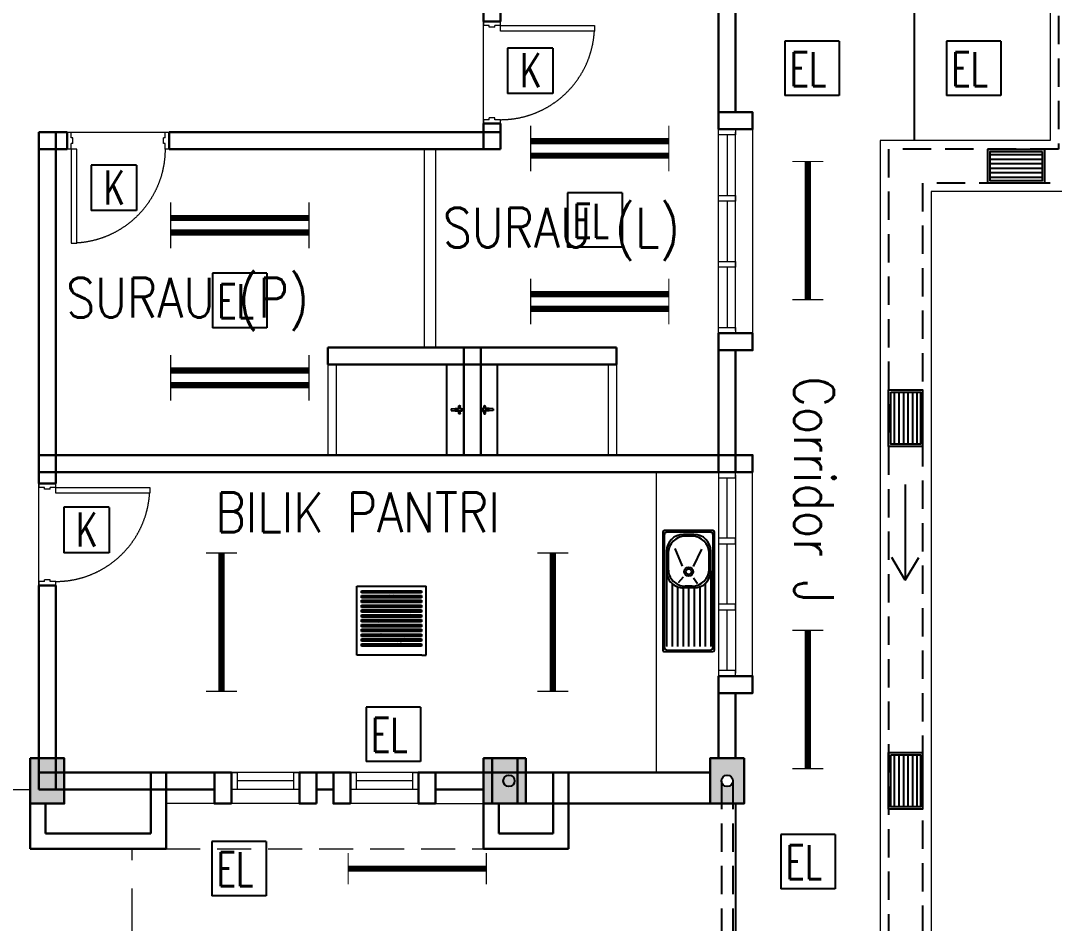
# Model space of a CAD drawing. Header units: inches. Extents: x -86493719 to 430035, y 21644 to 1519532.
# Drawn here: x 272186 to 281308, y 46051 to 54017 of the extents above; entities that cross this region are included whole.
import ezdxf
from ezdxf.enums import TextEntityAlignment as Align

# ---------------------------------------------------------------- set-up
doc = ezdxf.new("R2010")
doc.units = ezdxf.units.IN
doc.header["$MEASUREMENT"] = 0
for name, pattern in [('DASHED', [19.05, 12.7, -6.35]), ('DASHED2', [0.375, 0.25, -0.125]), ('HIDDEN', [0.375, 0.25, -0.125])]:
    doc.linetypes.add(name, pattern=pattern)
for name, color, linetype, lineweight in [('COLUMN', 8, 'Continuous', 30), ('DOOR', 8, 'Continuous', 20), ('LW', 8, 'Continuous', 20), ('ROOF', 8, 'Continuous', 20), ('t3', 8, 'Continuous', 25), ('wall', 8, 'Continuous', 30), ('WIN', 8, 'Continuous', 18)]:
    doc.layers.add(name, color=color, linetype=linetype, lineweight=lineweight)
for name, color, linetype in [('DOWNPIPE', 8, 'Continuous'), ('drain', 8, 'Continuous'), ('dxt_text', 4, 'Continuous'), ('Edges', 7, 'Continuous'), ('ELECT', 6, 'Continuous'), ('FITTING', 40, 'Continuous'), ('FIXT', 8, 'Continuous'), ('MSGRATING', 8, 'Continuous'), ('SAN', 8, 'Continuous'), ('SANITARY', 8, 'Continuous')]:
    doc.layers.add(name, color=color, linetype=linetype)
doc.styles.add('LAILA', font='romans.shx', dxfattribs={"width": 0.85})
doc.styles.add('ROMANS', font='romans.shx', dxfattribs={"width": 0.5, "height": 400})

# ---------------------------------------------------------------- blocks, each defined once
blk = doc.blocks.new('ARR')
at = {"layer": 'drain'}
for p, q in [((-2150568.8, -694433.7), (-2150768.5, -694314.1)), ((-2151412.9, -694433.7), (-2150568.8, -694433.7)), ((-2150568.8, -694433.7), (-2150768.5, -694553.3))]:
    blk.add_line(p, q, dxfattribs=at)
blk = doc.blocks.new('Dp900')
at = {"layer": 'DOOR', "color": 4}
for p, q in [((35, 150), (0, 150)), ((35, 150), (35, 100)), ((50, 100), (35, 100)), ((50, 100), (50, 50)), ((850, 100), (850, 50)), ((865, 100), (850, 100)), ((900, 150), (865, 150)), ((865, 150), (865, 100)), ((0, 0), (35, 0)), ((50, 50), (35, 50)), ((35, 50), (35, 0)), ((865, 50), (850, 50)), ((865, 50), (865, 0)), ((865, 0), (900, 0))]:
    blk.add_line(p, q, dxfattribs=at)
at = {"layer": 'DOOR', "color": 1}
for p, q in [((0, 150), (0, 0)), ((0, 150), (0, 0)), ((900, 150), (900, 0)), ((900, 150), (900, 0))]:
    blk.add_line(p, q, dxfattribs=at)
at = {"layer": 'DOOR'}
blk.add_lwpolyline([(35, 150), (35, 980), (85, 980), (85, 150)], close=True, dxfattribs=at)
at = {"layer": 'DOOR', "color": 9, "linetype": 'DASHED', "ltscale": 100}
blk.add_arc((35, 150), 830, 360, 86.54636, dxfattribs=at)
blk = doc.blocks.new('TAB')
at = {"layer": 'FIXT'}
for p, q in [((-186, 13), (-70, 22)), ((-186, -13), (-186, 13)), ((-120, 5), (-120, -5)), ((-80, 10), (-115, 10)), ((-70, 55), (-70, 20)), ((-55, 60), (-65, 60)), ((-50, 55), (-50, 20)), ((-50, 24), (-46, 24)), ((-5, 10), (-40, 10)), ((0, 5), (0, -5)), ((-186, -13), (-70, -22)), ((-80, -10), (-115, -10)), ((-70, -20), (-70, -55)), ((-55, -60), (-65, -60)), ((-50, -20), (-50, -55)), ((-50, -24), (-46, -24)), ((-5, -10), (-40, -10))]:
    blk.add_line(p, q, dxfattribs=at)
for centre, radius, start, end in [((-115, 5), 5, 90, 180), ((-80, 20), 10, 270, 0), ((-65, 55), 5, 90, 180), ((-55, 55), 5, 0, 90), ((-40, 20), 10, 180, 270), ((-46, 0), 24.2, 24.4433, 90), ((-5, 5), 5, 0, 90), ((-115, -5), 5, 180, 270), ((-80, -20), 10, 0, 90), ((-65, -55), 5, 180, 270), ((-55, -55), 5, 270, 0), ((-40, -20), 10, 90, 180), ((-46, 0), 24.2, 270, 335.5567), ((-5, -5), 5, 270, 0)]:
    blk.add_arc(centre, radius, start, end, dxfattribs=at)
blk = doc.blocks.new('TAP1-P')
at = {"layer": 'FIXT', "rotation": 90}
blk.add_blockref('TAB', (0, 0), dxfattribs=at)
blk = doc.blocks.new('TAP(C)')
at = {"layer": 'wall', "xscale": -0.599999999973992, "yscale": 0.5999999999767169, "zscale": 0.5999999999999999, "rotation": 269.9999000484524}
blk.add_blockref('TAP1-P', (0, 0), dxfattribs=at)
blk = doc.blocks.new('AW30')
at = {"layer": 'wall'}
for points in [[(-2473393.4, -914141.5), (-2473243.4, -914141.5), (-2473243.4, -913866.5), (-2473393.4, -913866.5)], [(-2472643.4, -914141.5), (-2472493.4, -914141.5), (-2472493.4, -913866.5), (-2472643.4, -913866.5)]]:
    blk.add_lwpolyline(points, close=True, dxfattribs=at)
at = {"layer": 'WIN', "color": 1}
for p, q in [((-2473243.4, -913866.5), (-2472643.4, -913866.5)), ((-2473193.4, -913941.5), (-2472693.4, -913941.5)), ((-2473218.4, -914016.5), (-2472643.4, -914016.5))]:
    blk.add_line(p, q, dxfattribs=at)
at = {"layer": 'WIN', "color": 2}
blk.add_line((-2473243.4, -914141.5), (-2472643.4, -914141.5), dxfattribs=at)
at = {"layer": 'WIN', "color": 1}
for points in [[(-2473243.4, -914016.5), (-2473193.4, -914016.5), (-2473193.4, -913866.5), (-2473243.4, -913866.5)], [(-2472693.4, -914016.5), (-2472643.4, -914016.5), (-2472643.4, -913866.5), (-2472693.4, -913866.5)]]:
    blk.add_lwpolyline(points, close=True, dxfattribs=at)
blk = doc.blocks.new('Kit-sink')
at = {"layer": 'SAN'}
for p, q in [((0, 0), (0, -427)), ((1052, 15), (15, 15)), ((1028.5, 1.5), (38.5, 1.5)), ((1067, -427), (1067, 0)), ((13.5, -23.5), (13.5, -403.5)), ((355.5, -17.5), (183.5, -17.5)), ((339.5, -33.5), (199.5, -33.5)), ((355.5, -17.5), (1023.6, -17.5)), ((466.4, -66.5), (1023.6, -66.5)), ((1053.5, -403.5), (1053.5, -23.5)), ((33.5, -167.5), (33.5, -259.5)), ((164.8, -99.7), (316.1, -173.8)), ((417.9, -170.7), (467.3, -136.7)), ((496.2, -115.5), (1023.6, -115.5)), ((505.5, -164.5), (1023.6, -164.5)), ((505.5, -167.5), (505.5, -259.5)), ((49.5, -183.5), (49.5, -243.5)), ((313, -266.5), (158.7, -331.3)), ((411.7, -263.4), (461.1, -306.6)), ((489.5, -183.5), (489.5, -243.5)), ((505.5, -213.5), (1023.6, -213.5)), ((505.5, -262.5), (1023.6, -262.5)), ((466.4, -360.5), (1023.6, -360.5)), ((496.2, -311.5), (1023.6, -311.5)), ((15, -442), (1052, -442)), ((38.5, -428.5), (1028.5, -428.5)), ((183.5, -409.5), (355.5, -409.5)), ((199.5, -393.5), (339.5, -393.5)), ((355.5, -409.5), (1023.6, -409.5))]:
    blk.add_line(p, q, dxfattribs=at)
for radius in [40, 23.9]:
    blk.add_circle((362.5, -213.5), radius, dxfattribs=at)
for centre, radius, start, end in [((15, 0), 15, 90, 180), ((38.5, -23.5), 25, 90, 180), ((1028.5, -23.5), 25, 0, 90), ((1052, 0), 15, 0, 90), ((183.5, -167.5), 150, 90, 180), ((199.5, -183.5), 150, 90, 180), ((339.5, -183.5), 150, 0, 90), ((355.5, -167.5), 150, 0, 90), ((183.5, -259.5), 150, 180, 270), ((199.5, -243.5), 150, 180, 270), ((339.5, -243.5), 150, 270, 0), ((355.5, -259.5), 150, 270, 0), ((15, -427), 15, 180, 270), ((38.5, -403.5), 25, 180, 270), ((1028.5, -403.5), 25, 270, 0), ((1052, -427), 15, 270, 0)]:
    blk.add_arc(centre, radius, start, end, dxfattribs=at)
blk = doc.blocks.new('1 X 8W EL')
at = {"layer": 'ELECT', "color": 6}
for p, q in [((-240, 240), (-240, -240)), ((240, 240), (-240, 240)), ((240, 240), (240, -240)), ((240, -240), (-240, -240))]:
    blk.add_line(p, q, dxfattribs=at)
at = {"layer": 'ELECT', "color": 6, "style": 'ROMANS', "width": 0.7}
blk.add_text('EL', height=300, dxfattribs=at).set_placement((-196.2, -155.6))
blk = doc.blocks.new('YBC 2X36')
at = {"layer": 'FITTING', "color": 3}
for points, const_width in [([(-610, 200.9), (-610, -74.3)], 10.9), ([(610, 200.9), (610, -84.2)], 10.9), ([(-610, 63.3), (610, 63.3)], 54.6), ([(-610, 72.1), (-610, -203.2)], 10.9), ([(610, 72.1), (610, -203.2)], 10.9), ([(-610, -65.5), (610, -65.5)], 54.6)]:
    blk.add_lwpolyline(points, dxfattribs=dict(at, const_width=const_width))
blk = doc.blocks.new('YBC 1X36')
at = {"layer": 'FITTING', "color": 3}
for points, const_width in [([(-610, 137.6), (-610, -137.6)], 10.9), ([(610, 137.6), (610, -137.6)], 10.9), ([(-610, 0), (610, 0)], 54.6)]:
    blk.add_lwpolyline(points, dxfattribs=dict(at, const_width=const_width))
blk = doc.blocks.new('1 X 8W KELUAR')
at = {"layer": 'ELECT', "color": 5}
for p, q in [((-160, 161), (-160, -240)), ((240, 161), (-160, 161)), ((240, 160), (240, -240)), ((240, -240), (-160, -240))]:
    blk.add_line(p, q, dxfattribs=at)
at = {"layer": 'ELECT', "color": 5, "style": 'ROMANS', "width": 0.7}
blk.add_text('K', height=300, dxfattribs=at).set_placement((-50.3, -185.3))
blk = doc.blocks.new('Exhaust Fan 8-Inch fr')
at = {"layer": 'Edges'}
for p, q in [((-5.91, 7.27), (5.91, 7.27)), ((-5.91, -4.54), (-5.91, 7.27)), ((5.91, -4.54), (5.91, 7.27)), ((-5.12, 6.08), (-5.12, 6.47)), ((-5.12, 6.47), (5.12, 6.47)), ((5.12, 6.08), (-5.12, 6.08)), ((-5.12, 5.26), (-5.12, 5.65)), ((-5.12, 5.65), (-0.31, 5.65)), ((-1.43, 5.42), (-1.81, 5.26)), ((-1.12, 5.54), (-1.43, 5.42)), ((-1.43, 5.42), (-1.43, 5.26)), ((-1.03, 5.56), (-1.12, 5.54)), ((-0.31, 5.65), (-1.03, 5.56)), ((-1.03, 5.56), (-1.03, 5.26)), ((-0.31, 5.65), (0.31, 5.65)), ((1.03, 5.56), (0.31, 5.65)), ((0.31, 5.65), (5.12, 5.65)), ((1.03, 5.56), (1.03, 5.26)), ((1.12, 5.54), (1.03, 5.56)), ((1.43, 5.42), (1.12, 5.54)), ((1.43, 5.42), (1.43, 5.26)), ((1.81, 5.26), (1.43, 5.42)), ((5.12, 6.47), (5.12, 6.08)), ((5.12, 5.65), (5.12, 5.26)), ((-1.81, 5.26), (-5.12, 5.26)), ((-5.12, 4.43), (-5.12, 4.83)), ((-5.12, 4.83), (-2.54, 4.83)), ((-3.05, 4.43), (-5.12, 4.43)), ((-5.12, 3.61), (-5.12, 4)), ((-5.12, 4), (-3.38, 4)), ((-3.69, 3.61), (-5.12, 3.61)), ((-3.38, 4), (-3.69, 3.61)), ((-2.65, 3.61), (-3.69, 3.61)), ((-3.38, 4), (-2.75, 4)), ((-2.54, 4.83), (-3.05, 4.43)), ((-2.52, 4.43), (-3.05, 4.43)), ((-2.71, 3.71), (-2.75, 4)), ((-2.75, 4), (-2.74, 4)), ((-2.7, 3.72), (-2.74, 4)), ((-2.74, 4), (-0.47, 4)), ((-2.7, 3.72), (-2.71, 3.71)), ((-2.65, 3.61), (-2.71, 3.71)), ((-2.64, 3.61), (-2.7, 3.72)), ((-2.64, 3.61), (-2.65, 3.61)), ((-0.24, 3.61), (-2.64, 3.61)), ((-2.54, 4.83), (-1.91, 4.83)), ((-2.52, 4.43), (-2.46, 4.51)), ((-2.51, 4.43), (-2.52, 4.43)), ((-2.51, 4.43), (-2.45, 4.51)), ((-0.72, 4.43), (-2.51, 4.43)), ((-2.45, 4.51), (-2.46, 4.51)), ((-2.45, 4.51), (-1.91, 4.83)), ((-1.91, 4.83), (-0.99, 4.83)), ((-1.43, 5.26), (-1.81, 5.26)), ((-1.03, 5.26), (-1.43, 5.26)), ((1.03, 5.26), (-1.03, 5.26)), ((-0.9, 4.76), (-0.99, 4.83)), ((-0.99, 4.83), (1.03, 4.83)), ((-0.9, 4.76), (-0.72, 4.43)), ((1.03, 4.43), (-0.72, 4.43)), ((-0.47, 4), (-0.24, 3.61)), ((-0.47, 4), (1.03, 4)), ((1.03, 3.61), (-0.24, 3.61)), ((1.43, 5.26), (1.03, 5.26)), ((1.03, 4.83), (1.03, 4.43)), ((1.03, 4.83), (1.43, 4.83)), ((1.43, 4.43), (1.03, 4.43)), ((1.03, 4), (1.03, 3.61)), ((1.03, 4), (1.43, 4)), ((1.37, 3.61), (1.03, 3.61)), ((1.37, 3.61), (1.43, 3.64)), ((3.24, 3.61), (1.37, 3.61)), ((1.81, 5.26), (1.43, 5.26)), ((1.43, 4.83), (1.43, 4.43)), ((1.43, 4.83), (2.54, 4.83)), ((3.05, 4.43), (1.43, 4.43)), ((1.43, 4), (1.43, 3.64)), ((1.43, 3.64), (2.05, 4)), ((1.43, 4), (2.05, 4)), ((5.12, 5.26), (1.81, 5.26)), ((2.05, 4), (2.92, 4)), ((3.05, 4.43), (2.54, 4.83)), ((2.54, 4.83), (5.12, 4.83)), ((2.92, 4), (3.08, 3.89)), ((2.92, 4), (3.38, 4)), ((5.12, 4.43), (3.05, 4.43)), ((3.08, 3.89), (3.24, 3.61)), ((3.69, 3.61), (3.24, 3.61)), ((3.69, 3.61), (3.38, 4)), ((3.38, 4), (5.12, 4)), ((5.12, 3.61), (3.69, 3.61)), ((5.12, 4.83), (5.12, 4.43)), ((5.12, 4), (5.12, 3.61)), ((-5.12, 2.79), (-5.12, 3.18)), ((-5.12, 3.18), (-3.89, 3.18)), ((-4.06, 2.79), (-5.12, 2.79)), ((-5.12, 1.96), (-5.12, 2.36)), ((-5.12, 2.36), (-4.2, 2.36)), ((-4.25, 1.96), (-5.12, 1.96)), ((-4.22, 2.17), (-4.25, 1.96)), ((-4.22, 1.96), (-4.25, 1.96)), ((-4.2, 2.36), (-4.22, 2.17)), ((-4.22, 1.96), (-4.22, 2.17)), ((-1.63, 1.96), (-4.22, 1.96)), ((-4.2, 2.36), (-1.93, 2.36)), ((-3.89, 3.18), (-4.06, 2.79)), ((-2.18, 2.79), (-4.06, 2.79)), ((-3.89, 3.18), (-2.4, 3.18)), ((-2.18, 2.79), (-2.4, 3.18)), ((-2.4, 3.18), (-2.39, 3.18)), ((-2.16, 2.79), (-2.39, 3.18)), ((-2.39, 3.18), (0.01, 3.18)), ((-2.16, 2.79), (-2.18, 2.79)), ((0.1, 2.79), (-2.16, 2.79)), ((-1.77, 2.08), (-1.93, 2.36)), ((-1.93, 2.36), (-1.91, 2.36)), ((-1.76, 2.09), (-1.91, 2.36)), ((-1.91, 2.36), (0.07, 2.36)), ((-1.76, 2.09), (-1.77, 2.08)), ((-1.77, 2.08), (-1.63, 1.96)), ((-1.76, 2.09), (-1.61, 1.96)), ((-1.61, 1.96), (-1.63, 1.96)), ((-0.35, 1.96), (-1.61, 1.96)), ((-0.35, 1.96), (-0.33, 1.98)), ((0.31, 1.96), (-0.35, 1.96)), ((-0.33, 1.98), (-0.17, 2.04)), ((-0.17, 2.04), (-0.05, 2.05)), ((0, 2.1), (-0.05, 2.05)), ((-0.05, 2.05), (0, 2.06)), ((0.07, 2.36), (0, 2.1)), ((0, 2.06), (0.17, 2.03)), ((0.01, 3.18), (0.04, 3.13)), ((0.01, 3.18), (0.64, 3.18)), ((0.04, 3.13), (0.1, 2.79)), ((0.07, 2.36), (0.19, 2.36)), ((0.31, 2.79), (0.1, 2.79)), ((0.17, 2.03), (0.25, 1.99)), ((0.19, 2.36), (0.18, 2.29)), ((0.18, 2.29), (0.25, 1.99)), ((0.19, 2.36), (3.33, 2.36)), ((0.25, 1.99), (0.31, 1.96)), ((0.64, 3.18), (0.31, 2.79)), ((3.54, 2.79), (0.31, 2.79)), ((2.67, 1.96), (0.31, 1.96)), ((0.64, 3.18), (3.49, 3.18)), ((3.32, 2.34), (2.67, 1.96)), ((2.69, 1.96), (2.67, 1.96)), ((3.33, 2.33), (2.69, 1.96)), ((4.2, 1.96), (2.69, 1.96)), ((3.32, 2.34), (3.33, 2.36)), ((3.32, 2.34), (3.33, 2.33)), ((3.33, 2.33), (3.35, 2.36)), ((3.33, 2.36), (3.35, 2.36)), ((3.35, 2.36), (4.2, 2.36)), ((3.49, 3.18), (3.5, 3.15)), ((3.49, 3.18), (3.89, 3.18)), ((3.54, 2.79), (3.5, 3.15)), ((3.5, 3.15), (3.51, 3.14)), ((3.54, 2.79), (3.51, 3.14)), ((4.06, 2.79), (3.54, 2.79)), ((3.54, 2.79), (3.54, 2.79)), ((4.06, 2.79), (3.89, 3.18)), ((3.89, 3.18), (5.12, 3.18)), ((5.12, 2.79), (4.06, 2.79)), ((4.2, 2.34), (4.2, 2.36)), ((4.2, 2.36), (5.12, 2.36)), ((4.2, 2.34), (4.2, 2.33)), ((4.25, 1.96), (4.2, 2.33)), ((4.2, 2.33), (4.2, 1.96)), ((4.25, 1.96), (4.2, 1.96)), ((5.12, 1.96), (4.25, 1.96)), ((5.12, 3.18), (5.12, 2.79)), ((5.12, 2.36), (5.12, 1.96)), ((-5.12, 1.14), (-5.12, 1.53)), ((-5.12, 1.53), (-4.31, 1.53)), ((-4.3, 1.14), (-5.12, 1.14)), ((-5.12, 0.32), (-5.12, 0.71)), ((-5.12, 0.71), (-4.25, 0.71)), ((-4.19, 0.32), (-5.12, 0.32)), ((-4.31, 1.53), (-4.33, 1.36)), ((-4.33, 1.36), (-4.3, 1.14)), ((-4.31, 1.53), (-4.29, 1.53)), ((-4.29, 1.14), (-4.3, 1.14)), ((-4.29, 1.53), (-4.29, 1.14)), ((-4.29, 1.53), (-4.22, 1.53)), ((-2.3, 1.14), (-4.29, 1.14)), ((-4.25, 0.71), (-4.22, 0.55)), ((-4.25, 0.71), (-3.04, 0.71)), ((-4.22, 1.53), (-4.22, 1.52)), ((-4.22, 1.53), (-1.43, 1.53)), ((-4.22, 1.52), (-1.43, 1.52)), ((-4.22, 0.65), (-3.16, 0.65)), ((-4.22, 0.55), (-4.22, 0.65)), ((-4.22, 0.55), (-4.19, 0.32)), ((-3.53, 0.32), (-4.19, 0.32)), ((-3.37, 0.52), (-3.53, 0.32)), ((-0.3, 0.32), (-3.53, 0.32)), ((-3.37, 0.52), (-3.16, 0.65)), ((-3.16, 0.65), (-3.04, 0.71)), ((-3.04, 0.71), (-0.26, 0.71)), ((-2.3, 1.14), (-1.74, 1.46)), ((-0.61, 1.14), (-2.3, 1.14)), ((-1.74, 1.46), (-1.43, 1.52)), ((-1.43, 1.53), (-1.43, 1.52)), ((-1.43, 1.52), (-1.32, 1.53)), ((-1.43, 1.53), (-1.32, 1.53)), ((-1.43, 1.52), (-1.43, 1.52)), ((-1.32, 1.53), (-1.14, 1.53)), ((-1.14, 1.53), (-1.1, 1.52)), ((-1.14, 1.53), (-1.1, 1.53)), ((-1.1, 1.53), (-1.1, 1.52)), ((-1.1, 1.53), (-0.65, 1.53)), ((-1.1, 1.52), (-0.72, 1.42)), ((-0.72, 1.42), (-0.66, 1.37)), ((-0.67, 1.43), (-0.65, 1.53)), ((-0.66, 1.37), (-0.67, 1.43)), ((-0.65, 1.26), (-0.66, 1.37)), ((-0.65, 1.53), (0.61, 1.53)), ((-0.61, 1.14), (-0.65, 1.26)), ((0.57, 1.14), (-0.61, 1.14)), ((-0.3, 0.32), (-0.23, 0.57)), ((-0.29, 0.32), (-0.3, 0.32)), ((-0.29, 0.32), (-0.27, 0.37)), ((-0.13, 0.32), (-0.29, 0.32)), ((-0.27, 0.37), (-0.22, 0.56)), ((-0.27, 0.37), (-0.12, 0.35)), ((-0.22, 0.56), (-0.26, 0.71)), ((-0.23, 0.57), (-0.26, 0.71)), ((-0.26, 0.71), (-0.26, 0.71)), ((-0.26, 0.71), (-0.01, 0.71)), ((-0.23, 0.57), (-0.22, 0.56)), ((-0.13, 0.32), (-0.12, 0.35)), ((-0.12, 0.32), (-0.13, 0.32)), ((-0.12, 0.32), (-0.01, 0.7)), ((-0.12, 0.35), (-0.02, 0.69)), ((1.97, 0.32), (-0.12, 0.32)), ((-0.02, 0.69), (-0.01, 0.71)), ((-0.01, 0.7), (-0.02, 0.69)), ((-0.01, 0.7), (0, 0.71)), ((-0.01, 0.71), (0, 0.71)), ((0, 0.71), (1.75, 0.71)), ((0.6, 1.22), (0.57, 1.14)), ((0.62, 1.14), (0.57, 1.14)), ((0.63, 1.39), (0.6, 1.22)), ((0.61, 1.53), (0.62, 1.49)), ((0.61, 1.53), (1.92, 1.53)), ((0.67, 1.44), (0.62, 1.49)), ((0.62, 1.49), (0.62, 1.48)), ((0.68, 1.43), (0.62, 1.48)), ((0.62, 1.48), (0.63, 1.39)), ((0.84, 1.19), (0.62, 1.14)), ((1.03, 1.14), (0.62, 1.14)), ((1.16, 1.31), (0.67, 1.44)), ((0.67, 1.44), (0.68, 1.43)), ((1.02, 1.34), (0.68, 1.43)), ((0.99, 1.15), (0.84, 1.19)), ((0.99, 1.15), (1.02, 1.34)), ((1.03, 1.14), (0.99, 1.15)), ((1.17, 1.3), (1.02, 1.34)), ((1.2, 1.14), (1.03, 1.14)), ((1.69, 1.4), (1.16, 1.31)), ((1.16, 1.31), (1.17, 1.3)), ((1.22, 1.31), (1.17, 1.3)), ((1.22, 1.31), (1.2, 1.14)), ((1.43, 1.14), (1.2, 1.14)), ((1.43, 1.34), (1.22, 1.31)), ((1.7, 1.39), (1.43, 1.34)), ((1.43, 1.34), (1.43, 1.14)), ((4.29, 1.14), (1.43, 1.14)), ((1.92, 1.53), (1.69, 1.4)), ((1.69, 1.4), (1.7, 1.39)), ((1.92, 1.52), (1.7, 1.39)), ((1.75, 0.71), (1.78, 0.65)), ((1.75, 0.71), (4.25, 0.71)), ((1.78, 0.65), (4.2, 0.65)), ((1.78, 0.65), (1.97, 0.32)), ((1.95, 1.53), (1.92, 1.52)), ((1.92, 1.53), (1.95, 1.53)), ((1.92, 1.52), (4.2, 1.52)), ((1.95, 1.53), (4.2, 1.53)), ((4.19, 0.32), (1.97, 0.32)), ((4.19, 0.32), (4.2, 0.38)), ((5.12, 0.32), (4.19, 0.32)), ((4.2, 1.52), (4.2, 1.53)), ((4.2, 1.53), (4.29, 1.53)), ((4.2, 0.38), (4.25, 0.71)), ((4.2, 0.65), (4.2, 0.38)), ((4.25, 0.71), (5.12, 0.71)), ((4.29, 1.53), (4.29, 1.14)), ((4.29, 1.53), (4.31, 1.53)), ((4.3, 1.14), (4.29, 1.14)), ((4.3, 1.14), (4.33, 1.36)), ((5.12, 1.14), (4.3, 1.14)), ((4.33, 1.36), (4.31, 1.53)), ((4.31, 1.53), (5.12, 1.53)), ((5.12, 1.53), (5.12, 1.14)), ((5.12, 0.71), (5.12, 0.32)), ((-5.12, -0.51), (-5.12, -0.11)), ((-5.12, -0.11), (-4.04, -0.11)), ((-3.87, -0.51), (-5.12, -0.51)), ((-5.12, -1.33), (-5.12, -0.94)), ((-5.12, -0.94), (-3.65, -0.94)), ((-3.35, -1.33), (-5.12, -1.33)), ((-5.12, -2.15), (-5.12, -1.76)), ((-5.12, -1.76), (-2.99, -1.76)), ((-4.04, -0.11), (-4.02, -0.14)), ((-4.04, -0.11), (-3.57, -0.11)), ((-4.02, -0.14), (-3.57, -0.14)), ((-4.02, -0.14), (-3.87, -0.51)), ((-3.43, -0.51), (-3.87, -0.51)), ((-3.65, -0.94), (-3.57, -1.04)), ((-3.65, -0.94), (-3.18, -0.94)), ((-3.57, -0.11), (-3.57, -0.14)), ((-3.57, -0.11), (-0.52, -0.11)), ((-3.57, -0.14), (-3.56, -0.29)), ((-3.57, -1.04), (-3.12, -1.04)), ((-3.57, -1.04), (-3.35, -1.33)), ((-3.56, -0.29), (-3.43, -0.51)), ((-1, -0.51), (-3.43, -0.51)), ((-2.71, -1.33), (-3.35, -1.33)), ((-3.13, -1.03), (-3.18, -0.94)), ((-3.18, -0.94), (-1.75, -0.94)), ((-2.71, -1.33), (-3.13, -1.03)), ((-3.13, -1.03), (-3.12, -1.04)), ((-2.71, -1.33), (-3.12, -1.04)), ((-3.12, -1.04), (-3.12, -1.04)), ((-2.99, -1.76), (-2.47, -2.15)), ((-2.99, -1.76), (-1.43, -1.76)), ((-2.34, -1.28), (-2.71, -1.33)), ((-2.71, -1.33), (-2.71, -1.33)), ((-2.65, -1.33), (-2.71, -1.33)), ((-2.71, -1.33), (-2.71, -1.33)), ((-2.33, -1.29), (-2.65, -1.33)), ((-1.43, -1.33), (-2.65, -1.33)), ((-1.75, -0.94), (-2.34, -1.28)), ((-2.34, -1.28), (-2.33, -1.29)), ((-1.91, -1.04), (-2.33, -1.29)), ((-1.72, -0.94), (-1.91, -1.04)), ((-1.91, -1.04), (-1.43, -1.04)), ((-1.75, -0.94), (-1.72, -0.94)), ((-1.72, -0.94), (-1.43, -0.94)), ((-1.43, -0.94), (-1.43, -1.04)), ((-1.43, -0.94), (-1.03, -0.94)), ((-1.43, -1.04), (-1.43, -1.33)), ((-1.03, -1.33), (-1.43, -1.33)), ((-1.43, -1.76), (-1.43, -2.15)), ((-1.43, -1.76), (-1.03, -1.76)), ((-1.03, -1.33), (-1.03, -0.94)), ((-1.03, -0.94), (0.29, -0.94)), ((0.51, -1.33), (-1.03, -1.33)), ((-1.03, -2.15), (-1.03, -1.76)), ((-1.03, -1.76), (0.76, -1.76)), ((-0.7, -0.33), (-1, -0.51)), ((-0.97, -0.51), (-1, -0.51)), ((-0.7, -0.35), (-0.97, -0.51)), ((0.04, -0.51), (-0.97, -0.51)), ((-0.7, -0.35), (-0.5, -0.11)), ((-0.7, -0.33), (-0.52, -0.11)), ((-0.7, -0.33), (-0.7, -0.35)), ((-0.52, -0.11), (-0.5, -0.11)), ((-0.5, -0.11), (-0.1, -0.11)), ((-0.07, -0.33), (-0.1, -0.11)), ((-0.1, -0.11), (-0.09, -0.11)), ((-0.05, -0.32), (-0.09, -0.11)), ((-0.09, -0.11), (2.22, -0.11)), ((-0.05, -0.32), (-0.07, -0.33)), ((0.04, -0.51), (-0.07, -0.33)), ((0.05, -0.51), (-0.05, -0.32)), ((0.05, -0.51), (0.04, -0.51)), ((2.45, -0.51), (0.05, -0.51)), ((0.51, -1.33), (0.29, -0.94)), ((0.29, -0.94), (0.3, -0.94)), ((0.53, -1.33), (0.3, -0.94)), ((0.3, -0.94), (2.69, -0.94)), ((0.53, -1.33), (0.51, -1.33)), ((2.7, -1.33), (0.53, -1.33)), ((0.88, -1.96), (0.76, -1.76)), ((0.76, -1.76), (0.78, -1.76)), ((0.89, -1.95), (0.78, -1.76)), ((0.78, -1.76), (2.35, -1.76)), ((2.35, -1.76), (1.7, -2.14)), ((2.22, -0.11), (2.24, -0.14)), ((2.22, -0.11), (4.04, -0.11)), ((2.24, -0.14), (4.02, -0.14)), ((2.24, -0.14), (2.45, -0.51)), ((2.35, -1.76), (2.99, -1.76)), ((3.87, -0.51), (2.45, -0.51)), ((2.47, -2.15), (2.99, -1.76)), ((2.69, -0.94), (2.7, -1.04)), ((2.69, -0.94), (3.65, -0.94)), ((2.7, -1.04), (3.57, -1.04)), ((2.7, -1.04), (2.73, -1.29)), ((2.73, -1.29), (2.7, -1.33)), ((3.35, -1.33), (2.7, -1.33)), ((2.99, -1.76), (5.12, -1.76)), ((3.35, -1.33), (3.57, -1.04)), ((5.12, -1.33), (3.35, -1.33)), ((3.57, -1.04), (3.65, -0.94)), ((3.65, -0.94), (5.12, -0.94)), ((3.87, -0.51), (4.02, -0.14)), ((5.12, -0.51), (3.87, -0.51)), ((4.02, -0.14), (4.04, -0.11)), ((4.04, -0.11), (5.12, -0.11)), ((5.12, -0.11), (5.12, -0.51)), ((5.12, -0.94), (5.12, -1.33)), ((5.12, -1.76), (5.12, -2.15)), ((-2.47, -2.15), (-5.12, -2.15)), ((-5.12, -2.98), (-5.12, -2.58)), ((-5.12, -2.58), (-1.7, -2.58)), ((5.12, -2.98), (-5.12, -2.98)), ((-1.43, -2.15), (-2.47, -2.15)), ((-1.7, -2.58), (-1.43, -2.69)), ((-1.7, -2.58), (-1.43, -2.58)), ((-1.03, -2.15), (-1.43, -2.15)), ((-1.43, -2.58), (-1.43, -2.69)), ((-1.43, -2.58), (-1.03, -2.58)), ((-1.43, -2.69), (-1.12, -2.82)), ((-1.12, -2.82), (-1.03, -2.83)), ((1.03, -2.15), (-1.03, -2.15)), ((-1.03, -2.83), (-1.03, -2.58)), ((-1.03, -2.58), (1.03, -2.58)), ((-1.03, -2.83), (0, -2.97)), ((0, -2.97), (1.03, -2.83)), ((0.89, -1.95), (0.88, -1.96)), ((0.88, -1.96), (1.03, -2.08)), ((0.89, -1.95), (1.15, -2.15)), ((1.03, -2.08), (1.03, -2.15)), ((1.03, -2.08), (1.13, -2.15)), ((1.13, -2.15), (1.03, -2.15)), ((1.03, -2.58), (1.03, -2.83)), ((1.03, -2.58), (1.43, -2.58)), ((1.03, -2.83), (1.12, -2.82)), ((1.12, -2.82), (1.43, -2.69)), ((1.15, -2.15), (1.13, -2.15)), ((1.49, -2.15), (1.15, -2.15)), ((1.43, -2.58), (1.43, -2.69)), ((1.43, -2.69), (1.7, -2.58)), ((1.43, -2.58), (1.7, -2.58)), ((1.49, -2.15), (1.7, -2.14)), ((1.56, -2.15), (1.49, -2.15)), ((1.56, -2.15), (1.69, -2.14)), ((2.47, -2.15), (1.56, -2.15)), ((1.7, -2.14), (1.69, -2.14)), ((1.7, -2.58), (5.12, -2.58)), ((5.12, -2.15), (2.47, -2.15)), ((5.12, -2.58), (5.12, -2.98)), ((5.21, -4.54), (-5.91, -4.54)), ((5.21, -4.54), (5.72, -4.54)), ((5.72, -4.54), (5.91, -4.54))]:
    blk.add_line(p, q, dxfattribs=at)
blk = doc.blocks.new('Exhaust Fan 15TGQZ')
at = {"xscale": 51.69785126039847, "yscale": 51.69785126039847, "zscale": 51.69785126039847}
blk.add_blockref('Exhaust Fan 8-Inch fr', (-310.2, -400.5), dxfattribs=at)

msp = doc.modelspace()

# ---------------------------------------------------------------- hatches: boundary and pattern name
at = {"layer": 'COLUMN'}
h = msp.add_hatch(color=256, dxfattribs=at)
h.paths.add_polyline_path([(276345.3, 47508.6), (276495.3, 47508.6), (276495.3, 47358.6, 0.414214), (276445.3, 47308.6), (276345.3, 47308.6)])
h.paths.add_polyline_path([(276345.3, 47308.6), (276445.3, 47308.6, 0.414214), (276495.3, 47258.6), (276495.3, 47108.6), (276345.3, 47108.6)])
h.paths.add_polyline_path([(276495.3, 47258.6, 0.414214), (276545.3, 47308.6), (276645.3, 47308.6), (276645.3, 47108.6), (276495.3, 47108.6)])
h.paths.add_polyline_path([(276495.3, 47508.6), (276645.3, 47508.6), (276645.3, 47308.6), (276545.3, 47308.6, 0.414214), (276495.3, 47358.6)])
h = msp.add_hatch(color=256, dxfattribs=at)
h.paths.add_polyline_path([(278270.3, 47508.6), (278420.3, 47508.6), (278420.3, 47358.6, 0.414214), (278370.3, 47308.6), (278270.3, 47308.6)])
h.paths.add_polyline_path([(278270.3, 47308.6), (278370.3, 47308.6, 0.414214), (278420.3, 47258.6), (278420.3, 47108.6), (278270.3, 47108.6)])
h.paths.add_polyline_path([(278420.3, 47258.6, 0.414214), (278470.3, 47308.6), (278570.3, 47308.6), (278570.3, 47108.6), (278420.3, 47108.6)])
h.paths.add_polyline_path([(278420.3, 47508.6), (278570.3, 47508.6), (278570.3, 47308.6), (278470.3, 47308.6, 0.414214), (278420.3, 47358.6)])

# ---------------------------------------------------------------- linework, layer by layer
for points in [[(272270.3, 47508.6), (272570.3, 47508.6), (272570.3, 47108.6), (272270.3, 47108.6)], [(276570.3, 47508.6), (276270.3, 47508.6), (276270.3, 47108.6), (276570.3, 47108.6)], [(276645.3, 47508.6), (276345.3, 47508.6), (276345.3, 47108.6), (276645.3, 47108.6)], [(278570.3, 47508.6), (278270.3, 47508.6), (278270.3, 47108.6), (278570.3, 47108.6)]]:
    msp.add_lwpolyline(points, close=True, dxfattribs=at)
for points in [[(272270.3, 47508.6), (272570.3, 47508.6), (272270.3, 47108.6), (272570.3, 47108.6)], [(276570.3, 47508.6), (276270.3, 47508.6), (276570.3, 47108.6), (276270.3, 47108.6)]]:
    msp.add_solid(points, dxfattribs=at)
at = {"layer": 'DOWNPIPE', "linetype": 'HIDDEN', "ltscale": 1000}
for p, q in [((278370.3, 47308.6), (278370.3, 45958.6)), ((278470.3, 47308.6), (278470.3, 45958.6))]:
    msp.add_line(p, q, dxfattribs=at)
at = {"layer": 'DOWNPIPE'}
for centre in [(276495.3, 47308.6), (278420.3, 47308.6)]:
    msp.add_circle(centre, 50, dxfattribs=at)
at = {"layer": 'drain'}
for p, q in [((275945.3, 50183.6), (275945.3, 50983.6)), ((276395.3, 50183.6), (276395.3, 50983.6))]:
    msp.add_line(p, q, dxfattribs=at)
at = {"layer": 'drain', "linetype": 'DASHED2', "ltscale": 1000}
for points in [[(265070.3, 82033.6), (276145.3, 82033.6), (276145.3, 79533.6), (280145.3, 79533.6), (280145.3, 64083.6), (278145.3, 64083.6), (278145.3, 61108.6), (281645.3, 61108.6), (281645.3, 52583.6), (280145.3, 52583.6), (280145.3, 45583.6), (255195.3, 45583.6), (255195.3, 56033.6)], [(265070.3, 81733.6), (275845.3, 81733.6), (275845.3, 79233.6), (279845.3, 79233.6), (279845.3, 64383.6), (277845.3, 64383.6), (277845.3, 60808.6), (281345.3, 60808.6), (281345.3, 52883.6), (279845.3, 52883.6), (279845.3, 45883.6), (255495.3, 45883.6), (255495.3, 55733.6)]]:
    msp.add_lwpolyline(points, dxfattribs=at)
at = {"layer": 'dxt_text'}
for p, q in [((280070.3, 54108.6), (280070.3, 52958.6)), ((278495.3, 47108.6), (278495.3, 45958.6))]:
    msp.add_line(p, q, dxfattribs=at)
at = {"layer": 'LW'}
for p, q in [((281270.3, 60733.6), (281270.3, 52958.6)), ((276270.3, 53108.6), (276270.3, 54008.6)), ((272595.3, 53033.6), (273495.3, 53033.6)), ((278645.3, 53058.6), (278645.3, 51258.6)), ((281270.3, 52958.6), (279770.3, 52958.6)), ((279770.3, 52958.6), (279770.3, 45958.6)), ((275745.3, 52883.6), (275745.3, 51133.6)), ((275845.3, 52883.6), (275745.3, 52883.6)), ((275845.3, 52883.6), (275845.3, 51133.6)), ((281720.3, 52508.6), (280220.3, 52508.6)), ((280220.3, 52508.6), (280220.3, 45508.6)), ((274895.3, 50983.6), (274895.3, 50183.6)), ((274970.3, 50983.6), (274970.3, 50183.6)), ((277370.3, 50983.6), (277370.3, 50183.6)), ((277445.3, 50983.6), (277445.3, 50183.6)), ((277792.9, 50033.6), (277792.9, 47383.6)), ((278645.3, 48233.6), (278645.3, 50033.6)), ((272345.3, 49033.6), (272345.3, 49933.6)), ((268570.3, 47233.6), (272270.3, 47233.6))]:
    msp.add_line(p, q, dxfattribs=at)
at = {"layer": 'LW', "linetype": 'HIDDEN', "ltscale": 1200}
msp.add_line((273470.3, 46708.6), (276270.3, 46708.6), dxfattribs=at)
at = {"layer": 'MSGRATING'}
for p, q in [((281200.3, 52833.6), (280740.3, 52833.6)), ((281200.3, 52793.6), (280740.3, 52793.6)), ((281200.3, 52753.6), (280740.3, 52753.6)), ((281200.3, 52713.6), (280740.3, 52713.6)), ((281200.3, 52673.6), (280740.3, 52673.6)), ((281200.3, 52633.6), (280740.3, 52633.6)), ((279895.3, 50738.6), (279895.3, 50278.6)), ((279935.3, 50738.6), (279935.3, 50278.6)), ((279975.3, 50738.6), (279975.3, 50278.6)), ((280015.3, 50738.6), (280015.3, 50278.6)), ((280055.3, 50738.6), (280055.3, 50278.6)), ((280095.3, 50738.6), (280095.3, 50278.6)), ((279895.3, 47538.6), (279895.3, 47078.6)), ((279935.3, 47538.6), (279935.3, 47078.6)), ((279975.3, 47538.6), (279975.3, 47078.6)), ((280015.3, 47538.6), (280015.3, 47078.6)), ((280055.3, 47538.6), (280055.3, 47078.6)), ((280095.3, 47538.6), (280095.3, 47078.6))]:
    msp.add_line(p, q, dxfattribs=at)
for points in [[(281220.3, 52883.6), (281220.3, 52583.6), (280720.3, 52583.6), (280720.3, 52883.6)], [(281200.3, 52863.6), (281200.3, 52603.6), (280740.3, 52603.6), (280740.3, 52863.6)], [(279845.3, 50758.6), (280145.3, 50758.6), (280145.3, 50258.6), (279845.3, 50258.6)], [(279865.3, 50738.6), (280125.3, 50738.6), (280125.3, 50278.6), (279865.3, 50278.6)], [(279845.3, 47558.6), (280145.3, 47558.6), (280145.3, 47058.6), (279845.3, 47058.6)], [(279865.3, 47538.6), (280125.3, 47538.6), (280125.3, 47078.6), (279865.3, 47078.6)]]:
    msp.add_lwpolyline(points, close=True, dxfattribs=at)
at = {"layer": 'ROOF', "linetype": 'DASHED2', "ltscale": 2000}
msp.add_line((273170.3, 44358.6), (273170.3, 46708.6), dxfattribs=at)
at = {"layer": 'wall'}
for p, q in [((278345.3, 54383.6), (278345.3, 53208.6)), ((278495.3, 54383.6), (278495.3, 53208.6)), ((276270.3, 54008.6), (276270.3, 54108.6)), ((276420.3, 54008.6), (276420.3, 54108.6)), ((276270.3, 54008.6), (276420.3, 54008.6)), ((276270.3, 52883.6), (276270.3, 53108.6)), ((276270.3, 53108.6), (276420.3, 53108.6)), ((276420.3, 52883.6), (276420.3, 53108.6)), ((272345.3, 53033.6), (272595.3, 53033.6)), ((272345.3, 49933.6), (272345.3, 53033.6)), ((272495.3, 49933.6), (272495.3, 53033.6)), ((272595.3, 52883.6), (272595.3, 53033.6)), ((273495.3, 52883.6), (273495.3, 53033.6)), ((273495.3, 53033.6), (276420.3, 53033.6)), ((272345.3, 52883.6), (272595.3, 52883.6)), ((273495.3, 52883.6), (276420.3, 52883.6)), ((274895.3, 50983.6), (274895.3, 51133.6)), ((274895.3, 51133.6), (277445.3, 51133.6)), ((276095.3, 50183.6), (276095.3, 51133.6)), ((276245.3, 50183.6), (276245.3, 51133.6)), ((277445.3, 50983.6), (277445.3, 51133.6)), ((278345.3, 50033.6), (278345.3, 51108.6)), ((278495.3, 50033.6), (278495.3, 51108.6)), ((274895.3, 50983.6), (277445.3, 50983.6)), ((272345.3, 50183.6), (278495.3, 50183.6)), ((272345.3, 50033.6), (278495.3, 50033.6)), ((272345.3, 49933.6), (272495.3, 49933.6)), ((272345.3, 49033.6), (272345.3, 47233.6)), ((272345.3, 49033.6), (272495.3, 49033.6)), ((272495.3, 49033.6), (272495.3, 47233.6)), ((278345.3, 47508.6), (278345.3, 48233.6)), ((278495.3, 47508.6), (278495.3, 48083.6)), ((273895.3, 47383.6), (272345.3, 47383.6)), ((273335.3, 46843.6), (273335.3, 47383.6)), ((273470.3, 46708.6), (273470.3, 47383.6)), ((274645.3, 47383.6), (275095.3, 47383.6)), ((278270.3, 47383.6), (275695.3, 47383.6)), ((276885.3, 46843.6), (276885.3, 47383.6)), ((277020.3, 46708.6), (277020.3, 47383.6)), ((273895.3, 47233.6), (272345.3, 47233.6)), ((274795.3, 47233.6), (274945.3, 47233.6)), ((276270.3, 47233.6), (275845.3, 47233.6)), ((272270.3, 46708.6), (272270.3, 47108.6)), ((272405.3, 46843.6), (272405.3, 47113.6)), ((276270.3, 46708.6), (276270.3, 47108.6)), ((276405.3, 46843.6), (276405.3, 47113.6)), ((276570.3, 47108.6), (278270.3, 47108.6)), ((273335.3, 46843.6), (272405.3, 46843.6)), ((276885.3, 46843.6), (276405.3, 46843.6)), ((273470.3, 46708.6), (272270.3, 46708.6)), ((277020.3, 46708.6), (276270.3, 46708.6))]:
    msp.add_line(p, q, dxfattribs=at)
for points in [[(278345.3, 53208.6), (278345.3, 53058.6), (278645.3, 53058.6), (278645.3, 53208.6)], [(278345.3, 51258.6), (278345.3, 51108.6), (278645.3, 51108.6), (278645.3, 51258.6)], [(278345.3, 50033.6), (278345.3, 50183.6), (278645.3, 50183.6), (278645.3, 50033.6)], [(278345.3, 48083.6), (278345.3, 48233.6), (278645.3, 48233.6), (278645.3, 48083.6)]]:
    msp.add_lwpolyline(points, close=True, dxfattribs=at)
at = {"layer": 'WIN'}
for p, q in [((278345.3, 51258.6), (278345.3, 53058.6)), ((278420.3, 53008.6), (278420.3, 52475.2)), ((278495.3, 51283.6), (278495.3, 53033.6)), ((278420.3, 52425.2), (278420.3, 51891.9)), ((278420.3, 51841.9), (278420.3, 51308.6)), ((278345.3, 50033.6), (278345.3, 48233.6)), ((278495.3, 50008.6), (278495.3, 48258.6)), ((278420.3, 49450.2), (278420.3, 49983.6)), ((278420.3, 48866.9), (278420.3, 49400.2)), ((278420.3, 48283.6), (278420.3, 48816.9)), ((273895.3, 47108.6), (273470.3, 47108.6)), ((275845.3, 47108.6), (276270.3, 47108.6))]:
    msp.add_line(p, q, dxfattribs=at)
for points in [[(278495.3, 53058.6), (278495.3, 53008.6), (278345.3, 53008.6), (278345.3, 53058.6)], [(278495.3, 52475.2), (278495.3, 52425.2), (278345.3, 52425.2), (278345.3, 52475.2)], [(278495.3, 51891.9), (278495.3, 51841.9), (278345.3, 51841.9), (278345.3, 51891.9)], [(278495.3, 51308.6), (278495.3, 51258.6), (278345.3, 51258.6), (278345.3, 51308.6)], [(278495.3, 49983.6), (278495.3, 50033.6), (278345.3, 50033.6), (278345.3, 49983.6)], [(278495.3, 49400.2), (278495.3, 49450.2), (278345.3, 49450.2), (278345.3, 49400.2)], [(278495.3, 48816.9), (278495.3, 48866.9), (278345.3, 48866.9), (278345.3, 48816.9)], [(278495.3, 48233.6), (278495.3, 48283.6), (278345.3, 48283.6), (278345.3, 48233.6)]]:
    msp.add_lwpolyline(points, close=True, dxfattribs=at)

# ---------------------------------------------------------------- block references
msp.add_blockref('Exhaust Fan 15TGQZ', (275768.4, 49052.9))
at = {"layer": 'DOOR', "rotation": 270}
for p in [(276270.3, 54008.6), (272345.3, 49933.6)]:
    msp.add_blockref('Dp900', p, dxfattribs=at)
at = {"layer": 'DOOR', "xscale": -1, "rotation": 180}
msp.add_blockref('Dp900', (272595.3, 53033.6), dxfattribs=at)
at = {"layer": 'drain', "rotation": 270}
msp.add_blockref('ARR', (974426.3, -2101489), dxfattribs=at)
at = {"layer": 'dxt_text'}
for name, p in [('1 X 8W EL', (279168.9, 53596.1)), ('1 X 8W EL', (280595.3, 53596.1)), ('1 X 8W KELUAR', (276643.5, 53615.1)), ('YBC 2X36', (277295.5, 52891.1)), ('1 X 8W KELUAR', (272968.3, 52581.5)), ('1 X 8W EL', (277253, 52257.2)), ('YBC 2X36', (274120.5, 52212.8)), ('1 X 8W EL', (274117.6, 51547.7)), ('YBC 2X36', (277295.5, 51539.8)), ('YBC 2X36', (274120.5, 50866.3)), ('1 X 8W KELUAR', (272725.9, 49562.2)), ('1 X 8W EL', (275474.5, 47719.9)), ('1 X 8W EL', (279132.8, 46596.3)), ('1 X 8W EL', (274112.9, 46533.6)), ('YBC 1X36', (275685.9, 46533.6))]:
    msp.add_blockref(name, p, dxfattribs=at)
at = {"layer": 'dxt_text', "rotation": 270}
for p in [(279132.8, 52164.8), (273957.8, 48708.6), (276882.8, 48708.6), (279132.8, 48027.3)]:
    msp.add_blockref('YBC 1X36', p, dxfattribs=at)
at = {"layer": 'SANITARY'}
msp.add_blockref('TAP(C)', (276095.3, 50583.6), dxfattribs=at)
at = {"layer": 'SANITARY', "xscale": -1}
msp.add_blockref('TAP(C)', (276245.3, 50583.6), dxfattribs=at)
at = {"layer": 'SANITARY', "rotation": 270}
msp.add_blockref('Kit-sink', (278294.3, 49517), dxfattribs=at)
at = {"layer": 'WIN', "xscale": -1}
for p in [(-2198598.1, 961250), (-2197548.1, 961250)]:
    msp.add_blockref('AW30', p, dxfattribs=at)

# ---------------------------------------------------------------- texts
at = {"layer": 'LW', "insert": (279362.6, 50877.1), "char_height": 350, "attachment_point": 1, "rotation": 270, "style": 'LAILA'}
msp.add_mtext_dynamic_manual_height_columns('Corridor J', width=3371.89, gutter_width=1750, heights=[0], dxfattribs=at)
at = {"layer": 't3', "style": 'LAILA', "width": 0.85}
for s, p in [('SURAU (L)', (275912.5, 52366)), ('SURAU (P)', (272588, 51747.2)), ('BILIK PANTRI', (273903.9, 49852.1))]:
    msp.add_text(s, height=350, dxfattribs=at).set_placement(p, align=Align.TOP_LEFT)

doc.saveas('drawing.dxf')
